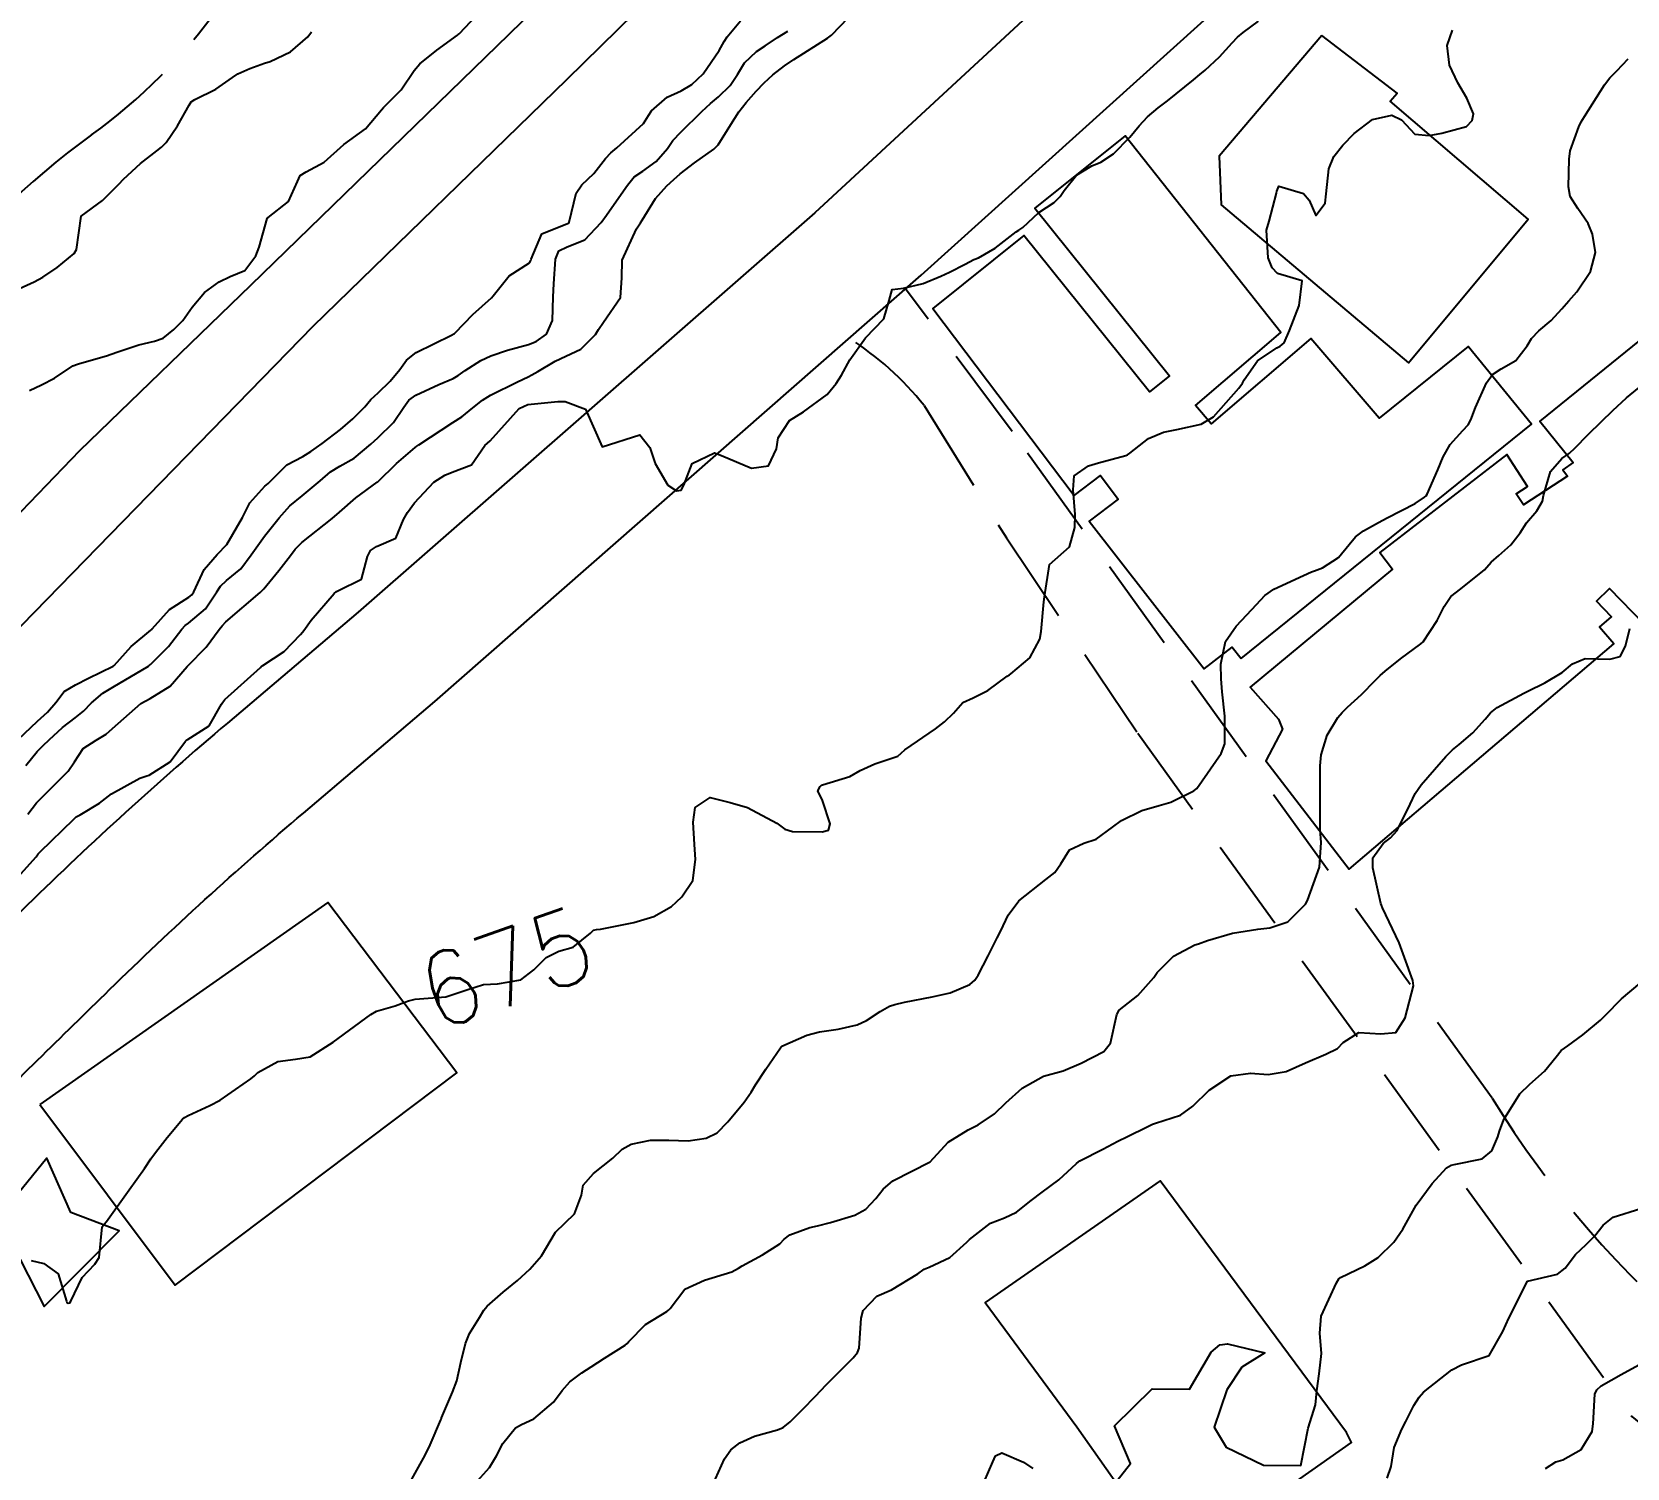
# Model space of a CAD drawing. Header units: metres. Extents: x 298520 to 308411, y 7433745 to 7450750.
# Drawn here: x 300612.4 to 300697.7, y 7446747.2 to 7446824 of the extents above; entities that cross this region are included whole.
import ezdxf
from ezdxf.enums import TextEntityAlignment as Align

# ---------------------------------------------------------------- set-up
doc = ezdxf.new("R2010")
doc.units = ezdxf.units.M
doc.header["$LTSCALE"] = 10
doc.linetypes.add('DASHED', pattern=[0.75, 0.5, -0.25])
for name, color, linetype in [('Cotas', 45, 'Continuous'), ('Curvas de Nivel 1m', 11, 'Continuous'), ('Curvas de Nivel 5m', 15, 'Continuous'), ('Edificações', 30, 'Continuous'), ('Linha Férrea', 251, 'TRACKS'), ('Vias Primárias', 230, 'Continuous'), ('Vias Secundárias', 230, 'DASHED')]:
    doc.layers.add(name, color=color, linetype=linetype)
doc.styles.add('Style-STANDARD', font='STANDARD.shx')
doc.linetypes.add('TRACKS', pattern='A,0.15,[130,ltypeshp.shx,S=0.25,R=0,X=0,Y=0],0.15', length=0.3)

msp = doc.modelspace()

# ---------------------------------------------------------------- linework, layer by layer
at = {"layer": 'Curvas de Nivel 1m', "flags": 128}
for points, elevation in [([(300611.688, 7446786.155), (300612.723, 7446787.135), (300613.258, 7446787.604), (300613.703, 7446788.13), (300614.147, 7446788.718), (300614.742, 7446789.075), (300615.441, 7446789.418), (300616.753, 7446790.062), (300616.809, 7446790.099), (300617.728, 7446791.127), (300618.782, 7446791.999), (300618.818, 7446792.034), (300618.848, 7446792.069), (300619.765, 7446793.088), (300620.8, 7446793.751), (300620.972, 7446793.878), (300621.072, 7446794.047), (300621.63, 7446795.233), (300622.324, 7446796.035), (300622.838, 7446796.58), (300623.673, 7446798.012), (300624.073, 7446798.796), (300624.87, 7446799.69), (300625.038, 7446799.832), (300625.202, 7446799.997), (300626.049, 7446800.824), (300626.892, 7446801.283), (300627.33, 7446801.54), (300627.926, 7446801.965), (300628.911, 7446802.717), (300629.575, 7446803.284), (300630.213, 7446803.937), (300630.536, 7446804.327), (300630.934, 7446804.686), (300631.565, 7446805.302), (300632.078, 7446805.919), (300632.445, 7446806.428), (300632.962, 7446806.835), (300634.847, 7446807.758), (300634.972, 7446807.831), (300635.003, 7446807.849), (300635.051, 7446807.879), (300635.987, 7446808.866), (300636.992, 7446809.765), (300637.074, 7446809.859), (300637.924, 7446810.931), (300639.02, 7446811.625), (300639.093, 7446811.758), (300639.106, 7446811.829), (300639.684, 7446813.176), (300641.042, 7446813.739), (300641.096, 7446813.756), (300641.129, 7446813.809), (300641.517, 7446815.346), (300641.815, 7446815.802), (300642.464, 7446816.404), (300643.084, 7446817.198), (300643.366, 7446817.509), (300643.685, 7446817.781), (300645.106, 7446819.077), (300645.37, 7446819.498), (300645.543, 7446819.756), (300646.379, 7446820.493), (300647.129, 7446820.831), (300647.7, 7446821.166), (300648.302, 7446821.723), (300649.156, 7446822.986), (300649.416, 7446823.452), (300649.577, 7446823.706), (300650.299, 7446824.572)], 671), ([(300611.82, 7446778.963), (300612.639, 7446779.87), (300612.748, 7446780.041), (300612.849, 7446780.147), (300614.661, 7446781.896), (300614.775, 7446782.006), (300614.991, 7446782.117), (300616.038, 7446782.738), (300616.674, 7446783.239), (300618.184, 7446784.077), (300618.559, 7446784.198), (300618.685, 7446784.242), (300619.804, 7446784.951), (300620.626, 7446786.051), (300620.663, 7446786.101), (300620.714, 7446786.135), (300621.883, 7446786.877), (300622.545, 7446788.032), (300622.619, 7446788.146), (300622.735, 7446788.279), (300624.634, 7446790.002), (300624.695, 7446790.059), (300624.755, 7446790.106), (300625.906, 7446790.848), (300626.78, 7446791.758), (300626.881, 7446791.879), (300626.96, 7446791.977), (300627.346, 7446792.529), (300628.576, 7446793.953), (300628.691, 7446794.065), (300628.805, 7446794.12), (300630.035, 7446794.718), (300630.362, 7446795.935), (300630.52, 7446796.249), (300630.838, 7446796.472), (300631.862, 7446796.901), (300632.278, 7446797.916), (300632.486, 7446798.285), (300632.862, 7446798.79), (300633.905, 7446799.895), (300634.484, 7446800.28), (300634.881, 7446800.445), (300635.919, 7446800.838), (300636.633, 7446801.863), (300636.77, 7446801.996), (300636.905, 7446802.111), (300638.468, 7446803.837), (300638.925, 7446804.047), (300640.534, 7446804.207), (300640.927, 7446804.211), (300642.004, 7446803.799), (300642.903, 7446801.79), (300644.91, 7446802.427), (300645.458, 7446801.754), (300645.743, 7446800.899), (300646.42, 7446799.745), (300646.87, 7446799.447), (300647.129, 7446799.479), (300647.274, 7446799.736), (300647.721, 7446800.901), (300648.899, 7446801.468), (300649.272, 7446801.331), (300650.887, 7446800.652), (300651.794, 7446800.776), (300652.213, 7446801.677), (300652.308, 7446802.277), (300652.918, 7446803.203), (300653.662, 7446803.659), (300654.932, 7446804.594), (300655.403, 7446805.17), (300655.695, 7446805.632), (300656.148, 7446806.435), (300656.973, 7446807.62), (300657.955, 7446808.638), (300658.236, 7446809.608), (300658.398, 7446810.21), (300659.003, 7446810.277), (300660.062, 7446810.53), (300661.013, 7446810.922), (300661.461, 7446811.121), (300662.301, 7446811.557), (300662.766, 7446811.812), (300663.026, 7446811.904), (300663.91, 7446812.416), (300665.041, 7446813.289), (300665.182, 7446813.378), (300665.391, 7446813.517), (300666.247, 7446814.312), (300667.056, 7446814.856), (300667.387, 7446815.17), (300667.608, 7446815.495), (300668.253, 7446816.311), (300669.083, 7446816.811), (300669.557, 7446817.001), (300670.241, 7446817.463), (300671.102, 7446818.352), (300671.604, 7446818.949), (300672.059, 7446819.441), (300672.631, 7446819.922), (300673.121, 7446820.284), (300674.511, 7446821.409), (300674.847, 7446821.695), (300675.141, 7446821.932), (300675.911, 7446822.633), (300676.581, 7446823.386), (300676.857, 7446823.692), (300677.168, 7446823.933), (300677.991, 7446824.556)], 674), ([(300612.194, 7446782.155), (300612.669, 7446782.766), (300614.028, 7446784.127), (300614.36, 7446784.451), (300614.695, 7446784.952), (300615.163, 7446785.659), (300615.852, 7446786.109), (300616.385, 7446786.435), (300616.719, 7446786.735), (300618.238, 7446788.077), (300618.736, 7446788.34), (300619.8, 7446789.001), (300620.716, 7446790.05), (300620.732, 7446790.071), (300620.754, 7446790.094), (300621.725, 7446791.084), (300622.429, 7446792.034), (300622.585, 7446792.232), (300622.787, 7446792.446), (300624.618, 7446794.003), (300624.713, 7446794.092), (300624.806, 7446794.196), (300625.625, 7446795.188), (300626.235, 7446795.986), (300626.497, 7446796.322), (300626.84, 7446796.681), (300628.459, 7446797.956), (300628.856, 7446798.292), (300629.732, 7446799.074), (300630.873, 7446799.9), (300630.887, 7446799.915), (300630.904, 7446799.93), (300631.907, 7446800.9), (300632.901, 7446801.756), (300632.986, 7446801.824), (300633.108, 7446801.907), (300634.915, 7446803.089), (300635.393, 7446803.401), (300635.989, 7446803.869), (300636.508, 7446804.283), (300636.93, 7446804.547), (300638.367, 7446805.269), (300638.94, 7446805.543), (300639.136, 7446805.633), (300639.464, 7446805.825), (300640.387, 7446806.38), (300640.955, 7446806.635), (300641.753, 7446807.01), (300642.54, 7446807.794), (300642.697, 7446808.072), (300642.98, 7446808.458), (300643.883, 7446809.777), (300643.96, 7446810.824), (300643.965, 7446811.776), (300644.729, 7446813.454), (300644.95, 7446813.761), (300645.044, 7446813.903), (300645.747, 7446815.063), (300646.353, 7446815.747), (300646.728, 7446816.083), (300647.073, 7446816.386), (300647.837, 7446816.973), (300648.873, 7446817.713), (300649.095, 7446817.936), (300649.778, 7446819.032), (300650.212, 7446819.699), (300650.608, 7446820.208), (300651.13, 7446820.813), (300651.569, 7446821.253), (300652.032, 7446821.681), (300652.655, 7446822.168), (300653.151, 7446822.492), (300654.941, 7446823.643), (300655.165, 7446823.804), (300656.068, 7446824.737)], 673), ([(300611.553, 7446810.162), (300612.529, 7446810.618), (300613.004, 7446810.861), (300613.767, 7446811.377), (300614.672, 7446812.124), (300614.799, 7446812.349), (300615.043, 7446814.12), (300616.196, 7446814.964), (300617.06, 7446815.832), (300617.31, 7446816.096), (300618.22, 7446816.939), (300619.086, 7446817.612), (300619.346, 7446817.81), (300619.585, 7446818.065), (300620.204, 7446818.957), (300620.818, 7446820.053), (300620.93, 7446820.237), (300621.118, 7446820.365), (300622.248, 7446820.912), (300623.136, 7446821.539), (300623.424, 7446821.732), (300624.063, 7446822.011), (300624.851, 7446822.298), (300625.147, 7446822.389), (300626.236, 7446822.905), (300627.16, 7446823.714), (300627.367, 7446823.977)], 669), ([(300612.09, 7446784.751), (300612.703, 7446785.498), (300613.026, 7446785.819), (300613.337, 7446786.134), (300614.053, 7446786.793), (300614.725, 7446787.313), (300615.176, 7446787.668), (300615.602, 7446788.111), (300616.216, 7446788.628), (300616.741, 7446788.945), (300618.643, 7446790.072), (300618.705, 7446790.12), (300618.754, 7446790.163), (300619.716, 7446791.113), (300620.435, 7446792.053), (300620.6, 7446792.237), (300620.786, 7446792.374), (300621.701, 7446793.134), (300622.302, 7446794.035), (300622.489, 7446794.352), (300622.812, 7446794.651), (300623.578, 7446795.262), (300624.144, 7446796.01), (300624.843, 7446797.017), (300625.286, 7446797.558), (300625.629, 7446797.992), (300626.208, 7446798.638), (300626.865, 7446799.175), (300627.821, 7446799.966), (300628.387, 7446800.451), (300628.885, 7446800.755), (300629.642, 7446801.192), (300630.527, 7446801.934), (300630.722, 7446802.114), (300630.906, 7446802.265), (300631.751, 7446803.085), (300632.305, 7446803.916), (300632.563, 7446804.279), (300632.933, 7446804.553), (300634.175, 7446805.131), (300634.939, 7446805.451), (300635.211, 7446805.607), (300635.583, 7446805.874), (300636.414, 7446806.402), (300636.955, 7446806.66), (300637.849, 7446806.957), (300638.964, 7446807.263), (300639.364, 7446807.429), (300639.931, 7446807.82), (300640.245, 7446808.552), (300640.274, 7446809.817), (300640.321, 7446810.499), (300640.405, 7446811.816), (300640.577, 7446812.265), (300641.03, 7446812.476), (300641.98, 7446812.854), (300642.85, 7446813.792), (300642.928, 7446813.908), (300643.046, 7446814.054), (300644.26, 7446815.772), (300644.613, 7446816.224), (300645.075, 7446816.535), (300645.796, 7446817.039), (300646.392, 7446817.747), (300646.679, 7446818.162), (300647.102, 7446818.615), (300648.224, 7446819.723), (300648.686, 7446820.15), (300649.125, 7446820.507), (300649.738, 7446821.1), (300650.135, 7446821.7), (300650.519, 7446822.326), (300651.155, 7446822.923), (300651.611, 7446823.233), (300652.282, 7446823.679), (300652.826, 7446824.014)], 672), ([(300632.458, 7446746.129), (300633.432, 7446747.892), (300633.699, 7446748.45), (300634.281, 7446749.782), (300634.312, 7446749.85), (300634.321, 7446749.88), (300634.906, 7446751.264), (300635.133, 7446751.872), (300635.347, 7446752.835), (300635.602, 7446753.867), (300635.806, 7446754.39), (300636.344, 7446755.255), (300636.573, 7446755.634), (300636.751, 7446755.856), (300637.607, 7446756.601), (300638.367, 7446757.232), (300639.037, 7446757.83), (300639.655, 7446758.55), (300640.403, 7446759.81), (300641.422, 7446760.791), (300641.788, 7446761.796), (300641.894, 7446762.33), (300642.434, 7446762.946), (300643.47, 7446763.775), (300643.975, 7446764.243), (300644.454, 7446764.517), (300645.482, 7446764.725), (300646.458, 7446764.726), (300647.501, 7446764.686), (300648.46, 7446764.841), (300649.048, 7446765.127), (300649.614, 7446765.703), (300650.484, 7446766.752), (300650.873, 7446767.302), (300651.094, 7446767.684), (300651.659, 7446768.521), (300652.433, 7446769.671), (300652.465, 7446769.719), (300652.514, 7446769.755), (300653.842, 7446770.338), (300654.526, 7446770.513), (300655.51, 7446770.654), (300656.532, 7446770.894), (300657.031, 7446771.119), (300657.771, 7446771.608), (300658.263, 7446771.885), (300658.547, 7446771.985), (300659.056, 7446772.101), (300660.551, 7446772.383), (300661.509, 7446772.604), (300662.558, 7446773.047), (300662.829, 7446773.278), (300663.01, 7446773.546), (300663.538, 7446774.58), (300664.023, 7446775.536), (300664.208, 7446775.923), (300664.605, 7446776.756), (300665.178, 7446777.522), (300666.625, 7446778.665), (300667.095, 7446779.029), (300667.416, 7446779.492), (300667.889, 7446780.243), (300668.65, 7446780.609), (300669.302, 7446780.822), (300670.188, 7446781.457), (300670.667, 7446781.815), (300671.752, 7446782.359), (300672.675, 7446782.617), (300673.297, 7446782.804), (300674.536, 7446783.411), (300674.623, 7446783.471), (300674.684, 7446783.529), (300675.999, 7446785.391), (300676.188, 7446785.911), (300676.192, 7446787.388), (300676.048, 7446788.693), (300675.995, 7446789.391), (300675.975, 7446790.181), (300676.23, 7446791.388), (300676.791, 7446792.21), (300677.368, 7446792.804), (300677.888, 7446793.369), (300678.325, 7446793.848), (300678.811, 7446794.189), (300680.388, 7446794.906), (300680.821, 7446795.111), (300680.98, 7446795.17), (300681.412, 7446795.324), (300682.271, 7446795.876), (300682.842, 7446796.572), (300683.174, 7446796.98), (300683.598, 7446797.303), (300684.408, 7446797.744), (300684.86, 7446798.003), (300686.369, 7446798.768), (300686.871, 7446799.1), (300686.956, 7446799.175), (300687.009, 7446799.259), (300687.576, 7446800.563), (300687.866, 7446801.25), (300688.237, 7446801.913), (300688.914, 7446802.663), (300689.193, 7446802.962), (300689.337, 7446803.234), (300689.592, 7446803.892), (300690.173, 7446805.222), (300690.502, 7446805.664), (300690.954, 7446805.968), (300691.747, 7446806.416), (300692.351, 7446807.196), (300692.591, 7446807.58), (300692.981, 7446807.991), (300693.631, 7446808.539), (300694.203, 7446809.178), (300694.583, 7446809.589), (300695.002, 7446810.081), (300695.736, 7446811.159), (300696.009, 7446812.174), (300695.846, 7446813.158), (300695.613, 7446813.726), (300695.057, 7446814.533), (300694.642, 7446815.174), (300694.556, 7446815.69), (300694.597, 7446817.175), (300694.652, 7446817.619), (300695.11, 7446818.902), (300695.243, 7446819.168), (300695.41, 7446819.459), (300696.485, 7446821.15), (300696.764, 7446821.52), (300697.144, 7446821.896), (300697.753, 7446822.535)], 676), ([(300636.24, 7446746.521), (300636.872, 7446747.229), (300637.259, 7446747.85), (300637.599, 7446748.511), (300638.276, 7446749.347), (300638.584, 7446749.529), (300639.244, 7446749.826), (300640.292, 7446750.729), (300640.76, 7446751.344), (300641.177, 7446751.801), (300641.815, 7446752.288), (300642.311, 7446752.611), (300643.027, 7446753.072), (300644.133, 7446753.772), (300644.242, 7446753.853), (300644.326, 7446753.959), (300645.219, 7446754.878), (300646.35, 7446755.564), (300646.455, 7446755.636), (300646.531, 7446755.738), (300647.325, 7446756.769), (300648.368, 7446757.247), (300649.838, 7446757.698), (300650.19, 7446757.879), (300650.378, 7446758.015), (300651.469, 7446758.597), (300652.396, 7446759.195), (300652.631, 7446759.436), (300652.926, 7446759.665), (300654.007, 7446760.054), (300654.408, 7446760.155), (300655.102, 7446760.332), (300656.414, 7446760.714), (300656.988, 7446761.044), (300657.524, 7446761.609), (300657.928, 7446762.105), (300658.433, 7446762.561), (300660.443, 7446763.57), (300661.402, 7446764.618), (300662.469, 7446765.283), (300662.652, 7446765.366), (300663.003, 7446765.545), (300663.875, 7446766.14), (300664.485, 7446766.722), (300665.347, 7446767.517), (300666.499, 7446768.146), (300667.553, 7446768.438), (300668.506, 7446768.838), (300669.718, 7446769.462), (300670.07, 7446769.906), (300670.414, 7446771.452), (300670.545, 7446771.685), (300671.529, 7446772.465), (300672.391, 7446773.432), (300672.458, 7446773.538), (300672.567, 7446773.699), (300673.438, 7446774.564), (300674.589, 7446775.162), (300674.772, 7446775.225), (300675.256, 7446775.4), (300676.597, 7446775.797), (300677.951, 7446776.015), (300678.6, 7446776.076), (300679.557, 7446776.396), (300680.506, 7446777.341), (300680.615, 7446777.543), (300681.248, 7446779.324), (300681.336, 7446780.64), (300681.281, 7446781.324), (300681.277, 7446782.724), (300681.286, 7446783.324), (300681.287, 7446784.734), (300681.341, 7446785.324), (300681.662, 7446786.377), (300682.223, 7446787.315), (300682.454, 7446787.594), (300682.739, 7446787.873), (300683.494, 7446788.554), (300684.231, 7446789.295), (300684.489, 7446789.56), (300684.761, 7446789.805), (300685.587, 7446790.461), (300686.674, 7446791.262), (300686.784, 7446791.373), (300687.548, 7446792.5), (300687.913, 7446793.249), (300688.263, 7446793.791), (300688.813, 7446794.2), (300690.071, 7446795.221), (300690.426, 7446795.619), (300690.834, 7446795.98), (300691.485, 7446796.562), (300691.976, 7446797.199), (300692.318, 7446797.735), (300692.865, 7446798.371), (300693.165, 7446798.892), (300693.229, 7446799.186), (300693.602, 7446800.467), (300694.208, 7446801.177), (300694.608, 7446801.462), (300694.901, 7446801.721), (300695.614, 7446802.458), (300696.32, 7446803.149), (300696.929, 7446803.726), (300697.659, 7446804.41), (300698.528, 7446805.124)], 677), ([(300648.798, 7446746.271), (300649.433, 7446747.702), (300649.782, 7446748.175), (300650.266, 7446748.544), (300651.044, 7446748.909), (300652.277, 7446749.243), (300652.58, 7446749.365), (300652.956, 7446749.663), (300653.608, 7446750.338), (300654.297, 7446751.039), (300654.881, 7446751.641), (300656.318, 7446753.09), (300656.558, 7446753.38), (300656.636, 7446753.617), (300656.752, 7446755.211), (300656.847, 7446755.615), (300657.58, 7446756.389), (300658.364, 7446756.724), (300659.771, 7446757.579), (300660.112, 7446757.839), (300660.379, 7446757.942), (300661.488, 7446758.457), (300662.39, 7446759.279), (300662.53, 7446759.41), (300662.69, 7446759.547), (300663.657, 7446760.285), (300664.409, 7446760.58), (300665.049, 7446760.885), (300665.842, 7446761.509), (300666.427, 7446761.956), (300667.322, 7446762.603), (300668.266, 7446763.482), (300668.359, 7446763.566), (300668.445, 7446763.615), (300669.67, 7446764.253), (300670.461, 7446764.672), (300670.993, 7446764.916), (300672.041, 7446765.434), (300672.323, 7446765.583), (300672.475, 7446765.633), (300673.823, 7446766.073), (300674.484, 7446766.543), (300675.347, 7446767.397), (300676.501, 7446768.172), (300677.561, 7446768.311), (300678.502, 7446768.235), (300679.459, 7446768.395), (300680.508, 7446768.86), (300681.596, 7446769.324), (300682.205, 7446769.627), (300682.522, 7446769.945), (300683.348, 7446770.484), (300684.53, 7446770.407), (300685.322, 7446770.488), (300685.832, 7446771.271), (300686.278, 7446772.982), (300686.242, 7446773.265), (300685.796, 7446774.493), (300685.515, 7446775.276), (300684.611, 7446777.157), (300684.556, 7446777.291), (300684.531, 7446777.373), (300684.097, 7446779.295), (300684.108, 7446779.828), (300684.652, 7446780.583), (300685.052, 7446780.889), (300685.41, 7446781.279), (300686.102, 7446782.693), (300686.372, 7446783.265), (300686.688, 7446783.721), (300687.398, 7446784.551), (300688.01, 7446785.247), (300688.362, 7446785.59), (300688.712, 7446785.877), (300689.449, 7446786.505), (300690.105, 7446787.226), (300690.394, 7446787.566), (300690.739, 7446787.866), (300692.181, 7446788.632), (300692.75, 7446788.912), (300692.937, 7446789.003), (300693.291, 7446789.185), (300694.216, 7446789.72), (300694.768, 7446790.187), (300695.447, 7446790.486), (300696.773, 7446790.448), (300697.33, 7446790.579), (300697.605, 7446791.132), (300697.84, 7446792.082)], 678), ([(300670.241, 7446746.292), (300671.145, 7446747.447), (300670.283, 7446749.46), (300672.303, 7446751.43), (300674.303, 7446751.41), (300675.46, 7446753.393), (300675.925, 7446753.79), (300676.33, 7446753.848), (300678.323, 7446753.36), (300677.101, 7446752.586), (300676.303, 7446751.38), (300675.614, 7446749.39), (300676.267, 7446748.316), (300678.253, 7446747.36), (300680.253, 7446747.34), (300680.647, 7446749.334), (300681.032, 7446750.589), (300681.108, 7446751.328), (300681.229, 7446752.243), (300681.348, 7446753.325), (300681.262, 7446754.403), (300681.341, 7446755.325), (300682.155, 7446757.098), (300682.286, 7446757.311), (300682.374, 7446757.385), (300683.669, 7446758.008), (300684.385, 7446758.459), (300685.219, 7446759.278), (300685.709, 7446759.965), (300686.423, 7446761.26), (300687.27, 7446762.416), (300688.033, 7446763.244), (300688.29, 7446763.397), (300688.446, 7446763.431), (300689.942, 7446763.734), (300690.457, 7446764.161), (300690.783, 7446764.901), (300690.874, 7446765.214), (300691.107, 7446765.839), (300691.956, 7446767.198), (300692.498, 7446767.722), (300693.27, 7446768.418), (300693.91, 7446769.176), (300694.177, 7446769.514), (300694.522, 7446769.775), (300695.329, 7446770.36), (300696.269, 7446771.144), (300696.546, 7446771.407), (300697.402, 7446772.284), (300698.384, 7446773.122)], 679), ([(300693.332, 7446747.179), (300693.888, 7446747.542), (300694.258, 7446747.643), (300695.239, 7446748.184), (300695.817, 7446749.155), (300695.871, 7446749.563), (300695.967, 7446751.153), (300696.08, 7446751.377), (300696.307, 7446751.593), (300697.381, 7446752.201), (300698.319, 7446752.717)], 681), ([(300663.318, 7446746.463), (300663.792, 7446747.535), (300663.929, 7446747.862), (300664.26, 7446748.009), (300665.434, 7446747.512), (300665.918, 7446747.173)], 679)]:
    msp.add_lwpolyline(points, dxfattribs=dict(at, elevation=elevation))
at = {"layer": 'Curvas de Nivel 5m', "flags": 128}
for points, elevation in [([(300612.281, 7446804.801), (300612.937, 7446805.112), (300613.621, 7446805.455), (300614.608, 7446806.123), (300614.856, 7446806.219), (300614.954, 7446806.242), (300616.41, 7446806.653), (300616.96, 7446806.847), (300618.13, 7446807.248), (300618.967, 7446807.444), (300619.435, 7446807.599), (300620.008, 7446808.06), (300620.483, 7446808.55), (300620.985, 7446809.264), (300621.634, 7446810.04), (300622.426, 7446810.604), (300623.006, 7446810.889), (300623.797, 7446811.226), (300624.381, 7446812.006), (300624.562, 7446812.47), (300624.994, 7446814), (300625.011, 7446814.032), (300625.043, 7446814.055), (300626.125, 7446814.916), (300626.612, 7446815.985), (300626.757, 7446816.293), (300627.071, 7446816.501), (300628.039, 7446817.005), (300629.093, 7446817.95), (300630.253, 7446818.786), (300631.112, 7446819.812), (300631.211, 7446819.929), (300632.164, 7446820.877), (300632.847, 7446821.904), (300633.147, 7446822.266), (300634.056, 7446822.989), (300635.162, 7446823.794), (300635.209, 7446823.833), (300635.259, 7446823.879), (300636.184, 7446824.859)], 670), ([(300612.375, 7446758.292), (300613.049, 7446758.14), (300613.815, 7446757.576), (300614.263, 7446756.121), (300614.285, 7446756.054), (300614.352, 7446756.014), (300614.435, 7446756.036), (300614.496, 7446756.119), (300615.099, 7446757.379), (300615.788, 7446758.106), (300616.019, 7446758.463), (300616.168, 7446760.102), (300616.271, 7446760.235), (300616.406, 7446760.377), (300617.617, 7446762.082), (300618.434, 7446763.219), (300618.78, 7446763.726), (300619.016, 7446764.064), (300619.639, 7446764.874), (300620.47, 7446765.852), (300620.577, 7446765.943), (300620.764, 7446766.047), (300621.932, 7446766.582), (300622.481, 7446766.874), (300624.127, 7446768.005), (300624.322, 7446768.176), (300624.498, 7446768.345), (300625.556, 7446768.94), (300626.509, 7446769.066), (300627.296, 7446769.188), (300628.523, 7446769.96), (300630.538, 7446771.455), (300630.846, 7446771.621), (300631.833, 7446771.917), (300632.354, 7446772.103), (300632.546, 7446772.184), (300632.906, 7446772.264), (300634.548, 7446772.383), (300635.663, 7446772.757), (300636.555, 7446773.053), (300637.314, 7446773.094), (300638.557, 7446773.295), (300639.243, 7446773.83), (300639.906, 7446774.487), (300640.578, 7446774.838), (300641.345, 7446775.038), (300642.273, 7446775.793), (300642.438, 7446775.948), (300642.595, 7446775.986), (300642.817, 7446776.009), (300644.599, 7446776.363), (300645.667, 7446776.685), (300646.608, 7446777.214), (300646.883, 7446777.465), (300647.154, 7446777.735), (300647.741, 7446778.609), (300647.893, 7446779.727), (300647.839, 7446780.534), (300647.767, 7446781.729), (300647.88, 7446782.519), (300648.676, 7446783.048), (300649.743, 7446782.774), (300650.671, 7446782.513), (300652.246, 7446781.674), (300652.658, 7446781.358), (300653.085, 7446781.235), (300654.656, 7446781.21), (300654.993, 7446781.301), (300655.087, 7446781.636), (300654.675, 7446782.889), (300654.434, 7446783.398), (300654.561, 7446783.642), (300654.624, 7446783.701), (300654.684, 7446783.722), (300656.146, 7446784.17), (300656.696, 7446784.483), (300657.474, 7446784.84), (300658.708, 7446785.252), (300658.886, 7446785.422), (300659.085, 7446785.594), (300660.724, 7446786.711), (300661.204, 7446787.09), (300661.691, 7446787.56), (300662.175, 7446788.119), (300662.741, 7446788.383), (300663.515, 7446788.773), (300664.558, 7446789.532), (300664.675, 7446789.61), (300664.755, 7446789.661), (300665.759, 7446790.519), (300666.293, 7446791.505), (300666.373, 7446791.918), (300666.508, 7446793.503), (300666.543, 7446793.765), (300666.823, 7446795.5), (300667.88, 7446796.446), (300668.162, 7446797.487), (300668.179, 7446798.168), (300668.076, 7446799.488), (300668.135, 7446800.236), (300668.892, 7446800.77), (300669.433, 7446800.934), (300670.901, 7446801.334), (300670.984, 7446801.367), (300671.115, 7446801.448), (300672.104, 7446802.245), (300672.914, 7446802.579), (300673.627, 7446802.711), (300674.919, 7446803.003), (300675.574, 7446803.4), (300676.938, 7446804.93), (300677.126, 7446805.193), (300677.224, 7446805.377), (300677.931, 7446806.398), (300678.969, 7446807.087), (300679.154, 7446807.174), (300679.36, 7446807.354), (300679.642, 7446808.012), (300680.161, 7446809.342), (300680.324, 7446810.658), (300679.01, 7446811.058), (300678.714, 7446811.363), (300678.498, 7446811.888), (300678.419, 7446813.366), (300678.56, 7446813.853), (300678.954, 7446815.361), (300678.971, 7446815.455), (300679.069, 7446815.735), (300680.398, 7446815.34), (300680.697, 7446814.973), (300681.051, 7446814.165), (300681.558, 7446814.825), (300681.598, 7446815.325), (300681.75, 7446816.657), (300682.019, 7446817.321), (300682.499, 7446817.916), (300683.105, 7446818.54), (300684.074, 7446819.296), (300685.115, 7446819.516), (300685.636, 7446819.275), (300686.346, 7446818.512), (300687.105, 7446818.436), (300687.791, 7446818.568), (300689.11, 7446818.92), (300689.416, 7446819.235), (300689.476, 7446819.594), (300689.125, 7446820.429), (300688.647, 7446821.245), (300688.197, 7446822.2), (300688.068, 7446823.251), (300688.353, 7446824.066)], 675), ([(300684.87, 7446746.66), (300685.085, 7446747.282), (300685.247, 7446748.296), (300685.643, 7446749.276), (300685.86, 7446749.693), (300686.292, 7446750.553), (300686.569, 7446750.996), (300686.807, 7446751.262), (300688.315, 7446752.457), (300688.832, 7446752.721), (300690.323, 7446753.22), (300691.043, 7446754.508), (300691.367, 7446755.205), (300692.373, 7446757.19), (300693.98, 7446757.571), (300694.38, 7446757.883), (300694.935, 7446758.617), (300695.5, 7446759.159), (300695.953, 7446759.601), (300696.409, 7446760.189), (300696.942, 7446760.615), (300698.422, 7446761.071)], 680)]:
    msp.add_lwpolyline(points, dxfattribs=dict(at, elevation=elevation))
at = {"layer": 'Edificações'}
for points in [[(300681.366, 7446823.785), (300675.882, 7446817.323), (300675.984, 7446814.737), (300686.001, 7446806.285), (300692.402, 7446813.959), (300685.021, 7446820.267), (300685.396, 7446820.706)], [(300677.06, 7446790.484), (300692.587, 7446803.002), (300689.199, 7446807.164), (300684.432, 7446803.32), (300680.779, 7446807.578), (300675.461, 7446803.016), (300674.618, 7446803.999), (300679.176, 7446807.909), (300670.857, 7446818.419), (300666.034, 7446814.543), (300673.231, 7446805.587), (300672.585, 7446805.069), (300672.159, 7446804.726), (300665.436, 7446813.092), (300660.572, 7446809.182), (300668.126, 7446799.195), (300669.537, 7446800.262), (300670.492, 7446798.999), (300668.928, 7446797.816), (300675.091, 7446789.925), (300676.576, 7446791.084)], [(300612.836, 7446766.636), (300620.075, 7446756.983), (300635.135, 7446768.324), (300628.238, 7446777.429)], [(300608.751, 7446759.764), (300607.827, 7446757.168), (300610.188, 7446756.327), (300611.006, 7446758.625), (300611.788, 7446758.346), (300613.063, 7446755.845), (300617.079, 7446759.875), (300614.491, 7446760.859), (300613.217, 7446763.774), (300609.59, 7446759.336)], [(300682.686, 7446749.108), (300672.726, 7446762.546), (300663.382, 7446756.058), (300668.285, 7446749.405), (300673.529, 7446741.945), (300682.961, 7446748.575)]]:
    msp.add_lwpolyline(points, close=True, dxfattribs=at)
msp.add_lwpolyline([(300699.938, 7446808.767), (300693.023, 7446803.17), (300694.816, 7446800.956), (300694.262, 7446800.558), (300694.507, 7446800.217), (300692.149, 7446798.685), (300691.767, 7446799.273), (300692.375, 7446799.668), (300691.266, 7446801.375), (300684.468, 7446796.14), (300685.153, 7446795.25), (300677.541, 7446788.949), (300679.06, 7446787.236), (300679.264, 7446786.699), (300678.377, 7446785.015), (300682.832, 7446779.218), (300696.982, 7446791.263), (300696.224, 7446792.155), (300696.859, 7446792.704), (300696.054, 7446793.535), (300696.758, 7446794.216), (300698.591, 7446792.322)], dxfattribs=at)
at = {"layer": 'Linha Férrea', "flags": 128}
for points in [[(298729.261, 7450749.95), (298734.809, 7450730.65), (298742.343, 7450703.451), (298750.119, 7450676.237), (298757.889, 7450649.199), (298765.189, 7450623.712), (298769.985, 7450606.424), (298776.494, 7450583.287), (298783.055, 7450560.248), (298788.164, 7450542.214), (298793.821, 7450521.584), (298798.125, 7450506.606), (298804.386, 7450484.418), (298809.295, 7450466.837), (298814.551, 7450448.858), (298819.559, 7450431.225), (298826.267, 7450408.649), (298831.926, 7450389.314), (298837.135, 7450370.779), (298842.092, 7450352.398), (298847.802, 7450331.823), (298852.149, 7450316.412), (298858.34, 7450294.769), (298862.969, 7450278.965), (298867.952, 7450260.088), (298870.924, 7450249.95), (298873.722, 7450238.982), (298878.355, 7450222.697), (298882.025, 7450210.358), (298885.603, 7450197.651), (298890.189, 7450181.049), (298894.637, 7450166.006), (298898.995, 7450149.812), (298904.361, 7450131.79), (298908.122, 7450117.709), (298911.93, 7450103.946), (298916.104, 7450089.039), (298920.554, 7450073.399), (298923.212, 7450064.319), (298926.468, 7450052.577), (298930.321, 7450038.956), (298934.723, 7450023.223), (298938.252, 7450011.622), (298941.509, 7449999.193), (298944.399, 7449989.651), (298947.701, 7449977.682), (298952.335, 7449961.49), (298956.967, 7449946.581), (298961.92, 7449929.017), (298965.909, 7449915.258), (298970.082, 7449900.905), (298973.936, 7449887.787), (298977.788, 7449874.853), (298981.549, 7449862.469), (298986.366, 7449847.197), (298989.852, 7449836.37), (298994.575, 7449822.337), (298999.437, 7449807.292), (299004.068, 7449794.269), (299008.7, 7449781.657), (299013.057, 7449770.328), (299018.285, 7449757.718), (299022.322, 7449748.037), (299026.817, 7449737.63), (299031.861, 7449726.852), (299036.814, 7449716.896), (299043.096, 7449705.205), (299047.821, 7449696.534), (299054.335, 7449685.572), (299060.664, 7449675.852), (299069.469, 7449663.104), (299077.541, 7449652.872), (299085.429, 7449643.336), (299089.832, 7449637.784), (299098.728, 7449628.561), (299107.993, 7449618.793), (299117.442, 7449610.031), (299127.077, 7449601.223), (299138.453, 7449591.782), (299150.409, 7449582.651), (299162.779, 7449573.982), (299174.004, 7449567.002), (299185.962, 7449560.295), (299199.698, 7449553.222), (299213.253, 7449547.024), (299227.033, 7449541.5), (299241.999, 7449536.525), (299258.424, 7449531.831), (299277.224, 7449527.814), (299295.935, 7449525.032), (299311.589, 7449523.57), (299326.876, 7449522.883), (299340.975, 7449522.747), (299353.572, 7449523.111), (299369.274, 7449524.069), (299382.826, 7449525.211), (299396.609, 7449526.717), (299414.178, 7449529.501), (299430.969, 7449532.603), (299440.142, 7449534.839), (299451.094, 7449537.487), (299469.666, 7449542.917), (299486.963, 7449547.755), (299510.376, 7449554.83), (299531.414, 7449561.037), (299544.903, 7449564.894), (299559.186, 7449569.068), (299590.197, 7449576.665), (299616.417, 7449582.259), (299645.03, 7449585.805), (299675.251, 7449587.635), (299705.522, 7449586.259), (299732.882, 7449582.825), (299762.581, 7449576.088), (299791.888, 7449566.944), (299816.217, 7449556.896), (299840.774, 7449544.781), (299859.676, 7449534.387), (299878.529, 7449521.308), (299897.376, 7449507.135), (299919.538, 7449486.991), (299927.658, 7449478.626), (299947.133, 7449456.962), (299961.499, 7449437.961), (299971.137, 7449424.784), (299981.869, 7449408.322), (299997.595, 7449383.682), (300016.228, 7449354.96), (300035.864, 7449324.687), (300055.136, 7449295.587), (300073.232, 7449268.397), (300085.868, 7449249.95), (300089.501, 7449244.778), (300101.211, 7449227.647), (300111.197, 7449214.14), (300124.752, 7449194.736), (300135.909, 7449179.759), (300148.296, 7449162.129), (300160.805, 7449144.566), (300173.129, 7449128.481), (300185.523, 7449112.088), (300198.402, 7449095.758), (300207.462, 7449083.98), (300220.094, 7449068.515), (300233.468, 7449051.744), (300246.778, 7449035.349), (300263.478, 7449015.076), (300277.526, 7448998.444), (300292.814, 7448981.501), (300306.688, 7448964.856), (300324.623, 7448944.393), (300340.398, 7448926.517), (300357.9, 7448907.843), (300372.755, 7448891.817), (300392.041, 7448871.054), (300410.717, 7448852.066), (300427.475, 7448834.137), (300439.245, 7448822.858), (300454.898, 7448806.525), (300473.448, 7448788.164), (300493.111, 7448768.808), (300511.705, 7448749.95), (300518.198, 7448743.612), (300525.672, 7448735.984), (300530.889, 7448730.361), (300538.141, 7448723.284), (300543.771, 7448717.624), (300548.924, 7448711.903), (300554.778, 7448706.093), (300562.444, 7448698.573), (300570.483, 7448690.198), (300580.06, 7448680.508), (300590.013, 7448670.628), (300599.102, 7448661.391), (300608.565, 7448651.702), (300616.68, 7448643.32), (300625.581, 7448633.859), (300633.62, 7448625.859), (300641.21, 7448617.858), (300649.582, 7448609.897), (300659.386, 7448599.72), (300667.387, 7448591.231), (300676.098, 7448582.784), (300683.871, 7448574.669), (300691.725, 7448567.153), (300703.33, 7448554.876), (300711.744, 7448546.351), (300718.093, 7448539.767), (300726.506, 7448530.983), (300733.153, 7448523.695), (300741.152, 7448514.418), (300747.426, 7448507.242), (300750.054, 7448504.018), (300758.169, 7448493.99), (300764.854, 7448485.238), (300772.251, 7448475.55), (300781.114, 7448462.855), (300788.178, 7448452.147), (300795.99, 7448439.115), (300802.712, 7448427.661), (300809.137, 7448414.665), (300814.959, 7448402.42), (300819.763, 7448391.601), (300824.722, 7448378.533), (300829.079, 7448366.59), (300833.249, 7448353.858), (300836.592, 7448342.438), (300839.822, 7448330.572), (300842.678, 7448317.912), (300845.758, 7448304.202), (300848.387, 7448291.169), (300849.927, 7448279.903), (300851.843, 7448266.756), (300852.632, 7448254.174), (300852.974, 7448249.95), (300853.718, 7448237.64), (300853.896, 7448226.066), (300854.164, 7448215.145), (300853.836, 7448203.832), (300853.598, 7448192.905), (300852.795, 7448182.25), (300851.991, 7448170.79), (300850.801, 7448159.302), (300849.223, 7448146.768), (300848.151, 7448135.486), (300846.96, 7448124.114), (300845.442, 7448113.546), (300844.222, 7448102.204), (300842.288, 7448090.385), (300840.978, 7448078.33), (300839.608, 7448068.386), (300838.209, 7448056.39), (300836.541, 7448045.166), (300835.023, 7448032.665), (300833.535, 7448020.341), (300832.284, 7448009.205), (300831.094, 7447998.637), (300829.874, 7447985.926), (300828.432, 7447973.713), (300826.546, 7447955.639), (300825.162, 7447943.391), (300824.986, 7447942.247), (300823.836, 7447930.96), (300822.657, 7447919.829), (300821.593, 7447909.075), (300820.243, 7447895.408), (300819.533, 7447885.934), (300818.679, 7447872.07), (300818.298, 7447858.799), (300817.927, 7447851.916), (300817.786, 7447841.862), (300817.933, 7447833.489), (300818.516, 7447815.843), (300820.361, 7447795.876), (300822.449, 7447776.733), (300825.922, 7447758.996), (300827.722, 7447750.217), (300828.687, 7447743.229), (300830.467, 7447731.539), (300833.751, 7447711.152), (300838.977, 7447681.969), (300842.161, 7447664.851), (300846.249, 7447643.566), (300856.898, 7447587.933), (300861.3, 7447564.706), (300863.731, 7447552.015), (300867.081, 7447534.8), (300870.251, 7447518.153), (300879.139, 7447471.406), (300882.717, 7447452.426), (300886.196, 7447433.436), (300890.621, 7447408.952), (300893.065, 7447393.996), (300894.895, 7447382.534), (300896.018, 7447374.923), (300897.056, 7447367.88), (300898.671, 7447355.202), (300899.884, 7447344.173), (300901.155, 7447328.57), (300902.425, 7447306.17), (300902.632, 7447290.927), (300902.643, 7447274.906), (300901.209, 7447249.806), (300899.894, 7447235.454), (300897.424, 7447214.973), (300896.24, 7447207.108, -0.017609), (300893.245, 7447191.067), (300890.79, 7447180.008), (300886.347, 7447162.337), (300883.122, 7447151.267), (300877.521, 7447133.871), (300873.858, 7447123.752), (300865.532, 7447103.056), (300859.822, 7447090.388), (300850.503, 7447071.406), (300846.315, 7447063.106), (300836.805, 7447045.834), (300827.664, 7447031.197), (300815.395, 7447013.014), (300803.069, 7446996.228), (300792.968, 7446983.245), (300781.446, 7446969.292), (300759.63, 7446945.435), (300748.36, 7446933.669), (300737.301, 7446922.447), (300720.178, 7446905.644), (300707.821, 7446893.561), (300697.057, 7446883.028), (300686.376, 7446872.224), (300676.506, 7446862.329), (300660.145, 7446845.845), (300651.989, 7446837.638), (300637.917, 7446823.835), (300624.102, 7446810.419), (300614.955, 7446801.573), (300610.107, 7446796.538), (300599.124, 7446785.64, 0.017844), (300588.776, 7446774.611), (300582.973, 7446768.596), (300572.807, 7446757.15), (300570.635, 7446754.423, -0.018804), (300566.868, 7446749.902, -0.021463), (300565.197, 7446747.771, 0.014089), (300560.744, 7446742.236), (300556.818, 7446737.065), (300549.018, 7446726.402), (300544.903, 7446720.152), (300542.989, 7446717.435), (300540.702, 7446714.014), (300534.516, 7446704.131), (300528.813, 7446694.775), (300525.37, 7446688.688), (300519.775, 7446678.443, 0.017217), (300513.559, 7446666.068), (300510.115, 7446659.471), (300505.35, 7446648.44), (300501.39, 7446638.953, 0.017957), (300498.447, 7446631.125), (300492.383, 7446614.647), (300488.086, 7446600.958), (300484.889, 7446590.082), (300482.448, 7446580.533), (300479.028, 7446566.174), (300474.999, 7446546.195), (300472.245, 7446530.076), (300469.723, 7446510.133), (300467.649, 7446494.09), (300465.343, 7446472.628), (300462.509, 7446448.283), (300460.589, 7446427.75), (300458.173, 7446403.459), (300455.716, 7446377.743), (300453.679, 7446357.578), (300451.179, 7446331.957), (300448.408, 7446302.907), (300446.096, 7446278.461), (300443.948, 7446255.986), (300443.327, 7446249.95), (300441.921, 7446236.026), (300439.714, 7446214.959), (300437.145, 7446189.663), (300434.772, 7446164.489), (300432.986, 7446145.942), (300427.675, 7446092.019), (300425.457, 7446069.071), (300422.052, 7446034.05), (300420.454, 7446017.74), (300416.946, 7445981.751), (300414.159, 7445952.95), (300410.686, 7445916.311), (300408.437, 7445891.812), (300405.718, 7445868.171), (300403.766, 7445842.739), (300401.654, 7445818.651), (300400.337, 7445806.143), (300399.876, 7445801.282), (300399.266, 7445794.558)], [(298905.363, 7450145.031), (298910.207, 7450124.873), (298915.002, 7450108.012), (298921.739, 7450085.266), (298926.98, 7450064.83), (298931.003, 7450051.742), (298934.224, 7450039.953), (298937.65, 7450027.983), (298940.458, 7450017.786), (298943.206, 7450008.624), (298945.866, 7449998.811), (298948.85, 7449988.084), (298952.218, 7449977.183), (298954.849, 7449967.637), (298957.892, 7449956.733), (298961.763, 7449943.848), (298964.896, 7449932.558), (298968.973, 7449920.293), (298972.372, 7449908.382), (298975.8, 7449896.208), (298979.287, 7449884.682), (298982.035, 7449875.079), (298985.463, 7449863.464), (298988.891, 7449853.475), (298994.252, 7449836.792), (298999.642, 7449820.007), (299004.122, 7449806.223), (299009.577, 7449791.55), (299017.072, 7449771.922), (299023.852, 7449755.78), (299031.351, 7449735.099), (299042.615, 7449714.768), (299049.157, 7449702.257), (299057.947, 7449687.795), (299067.128, 7449674.025), (299074.388, 7449663.764), (299083.266, 7449652.271), (299093.226, 7449640.21), (299104.865, 7449628.3), (299116.059, 7449616.929), (299127.188, 7449606.965), (299134.846, 7449600.398), (299146.061, 7449590.999), (299159.8, 7449581.134), (299172.881, 7449572.672), (299188.754, 7449563.553), (299203.487, 7449555.781), (299219.692, 7449548.782), (299229.285, 7449544.979), (299249.695, 7449538.196), (299264.418, 7449534.22), (299286.841, 7449530.183), (299305.276, 7449527.832), (299319.472, 7449527.113), (299340.209, 7449526.73), (299362.575, 7449527.496), (299380.335, 7449528.889), (299402.027, 7449531.43), (299418.393, 7449534.55), (299439.271, 7449538.773), (299455.546, 7449542.61), (299468.219, 7449546.447), (299486.071, 7449551.679), (299502.678, 7449556.429), (299521.873, 7449562.476), (299544.903, 7449569.511), (299558.765, 7449572.874), (299572.65, 7449576.475), (299589.389, 7449580.647), (299603.615, 7449583.903), (299623.713, 7449587.445), (299640.449, 7449589.67), (299657.813, 7449590.983), (299675.925, 7449591.554), (299694.255, 7449591.042), (299708.541, 7449590.126), (299722.182, 7449588.244), (299738.919, 7449585.56), (299759.653, 7449580.821), (299775.25, 7449576.474), (299786.436, 7449572.94), (299797.015, 7449569.282), (299807.003, 7449565.52), (299816.424, 7449561.561), (299823.596, 7449557.979), (299834.148, 7449553.022), (299842.943, 7449548.641), (299850.946, 7449544.045), (299857.58, 7449540.07), (299867.592, 7449534.039), (299879.685, 7449526.144), (299888.765, 7449519.647), (299901.686, 7449509.708), (299911.305, 7449500.703), (299920.635, 7449492.515), (299928.708, 7449484.626), (299935.814, 7449476.733), (299943.925, 7449467.258), (299951.104, 7449459.003), (299957.671, 7449450.784), (299963.484, 7449442.67), (299970.77, 7449432.303), (299976.475, 7449423.904), (299982.432, 7449414.862), (299988.891, 7449404.85), (299995.852, 7449394.443), (300002.312, 7449383.928), (300010.887, 7449370.223), (300018.781, 7449358.239), (300026.569, 7449345.892), (300033.388, 7449335.88), (300041.176, 7449324.037), (300049.358, 7449311.838), (300057.288, 7449299.745), (300065.47, 7449287.364), (300073.508, 7449275.701), (300081.011, 7449264.541), (300090.196, 7449251.298), (300091.164, 7449249.95), (300100.525, 7449236.167), (300109.403, 7449223.951), (300117.162, 7449213.187), (300127.336, 7449198.457), (300139.6, 7449181.446), (300149.952, 7449166.72), (300159.813, 7449153.466), (300168.75, 7449141.382), (300179.779, 7449126.346), (300190.932, 7449112.414), (300203.876, 7449095.222), (300217.308, 7449078.587), (300230.374, 7449062.005), (300242.887, 7449046.162), (300256.877, 7449029.774), (300272.777, 7449010.921), (300288.309, 7448992.868), (300306.303, 7448971.97), (300322.512, 7448953.54), (300337.055, 7448937.024), (300349.196, 7448923.521), (300363.433, 7448907.803), (300372.178, 7448898.27), (300387.649, 7448881.624), (300402.322, 7448866.086), (300417.298, 7448851.105), (300428.763, 7448838.962), (300440.716, 7448827.379), (300454.398, 7448813.148), (300467.461, 7448800.639), (300481.638, 7448785.533), (300502.227, 7448765.254), (300514.06, 7448753.852), (300517.826, 7448749.95), (300528.275, 7448738.976), (300540.783, 7448726.333), (300551.364, 7448715.261), (300568.358, 7448698.083), (300580.431, 7448686.447), (300591.073, 7448675.242), (300605.822, 7448659.996), (300619.827, 7448645.871), (300631.531, 7448633.85), (300641.93, 7448623.388), (300651.196, 7448614.132), (300663.21, 7448601.736), (300675.654, 7448588.967), (300686.366, 7448579.136), (300697.132, 7448567.001), (300714.307, 7448549.82), (300728.065, 7448535.254), (300742.189, 7448519.954), (300754.02, 7448506), (300763.608, 7448493.67), (300772.134, 7448482.969), (300781.594, 7448469.905), (300789.873, 7448457.453), (300798.087, 7448444.138), (300806.367, 7448430.378), (300809.353, 7448423.731), (300815.826, 7448410.715), (300822.176, 7448396.83), (300827.777, 7448382.459), (300832.26, 7448369.325), (300838.297, 7448352.647), (300842.655, 7448335.903), (300846.951, 7448318.72), (300850.061, 7448305.153), (300853.485, 7448286.05), (300855.912, 7448269.922), (300857.341, 7448249.95), (300858.33, 7448231.606), (300857.942, 7448206.205), (300856.925, 7448178.368), (300854.333, 7448156.855), (300851.333, 7448129.708), (300849.095, 7448108.502), (300845.739, 7448085.317), (300843.044, 7448064.17), (300840.396, 7448043.097), (300838.567, 7448030.951), (300837.041, 7448016.016), (300835.11, 7447994.958), (300832.975, 7447975.28), (300830.738, 7447953.623), (300829.108, 7447937.188), (300828.366, 7447933.435), (300827.045, 7447924.743), (300825.629, 7447910.191), (300824.268, 7447895.589), (300822.966, 7447881.617), (300821.953, 7447863.074), (300821.73, 7447846.352), (300821.738, 7447838.346), (300822.298, 7447822.796), (300823.264, 7447806.625), (300824.128, 7447792.391), (300826.211, 7447777.691), (300829.715, 7447760.435), (300831.501, 7447751.07), (300833.495, 7447738.255), (300836.415, 7447720.056), (300862.711, 7447579.549), (300879.787, 7447489.912), (300882.904, 7447473.371), (300886.736, 7447453.399), (300891.84, 7447425.61), (300894.824, 7447408.419), (300897.501, 7447392.308), (300900.259, 7447374.699), (300902.627, 7447356.768), (300903.989, 7447344.999), (300904.86, 7447335.88), (300905.847, 7447322.28), (300906.291, 7447313.022), (300906.573, 7447308.418), (300906.759, 7447298.893), (300906.88, 7447292.725, -0.006984), (300906.844, 7447284.829), (300906.695, 7447276.838), (300906.36, 7447267.883), (300905.744, 7447256.667), (300905.23, 7447249.95), (300904.292, 7447239.525), (300903.012, 7447227.25), (300901.034, 7447212.309), (300899.543, 7447202.921, -0.011988), (300897.909, 7447194.02), (300894.997, 7447180.769), (300891.356, 7447165.387), (300887.457, 7447151.115), (300883.301, 7447137.652), (300876.75, 7447119.219), (300874.099, 7447111.988), (300871.749, 7447106.138, -0.018309), (300868.914, 7447099.764, 0.011681), (300865.826, 7447093.061), (300860.469, 7447081.825), (300851.72, 7447064.422), (300846.208, 7447053.937), (300843.033, 7447048.479), (300836.89, 7447038.137), (300827.206, 7447022.921), (300821.11, 7447014.014), (300814.857, 7447005.089), (300809.628, 7446998.099), (300801.236, 7446986.884), (300791.122, 7446974.407), (300781.425, 7446962.969), (300774.943, 7446955.767), (300762.88, 7446942.762), (300751.299, 7446930.933), (300734.873, 7446914.565), (300727.949, 7446907.628), (300717.868, 7446897.443), (300705.6, 7446885.783), (300698.716, 7446879.048), (300668.127, 7446848.06), (300640.994, 7446821.407), (300627.442, 7446808.23), (300610.345, 7446790.697), (300597.443, 7446778.155), (300592.334, 7446772.486), (300571.229, 7446748.595), (300567.705, 7446744.65), (300564.743, 7446740.8), (300562.62, 7446737.769), (300551.356, 7446722.391), (300544.903, 7446712.981), (300541.869, 7446707.917), (300539.497, 7446704.103, 0.003437), (300530.37, 7446689.205, 0.010632), (300522.744, 7446675.931, 0.016565), (300518.05, 7446666.625, -0.011698), (300511.771, 7446653.868, 0.029635), (300510.132, 7446650.211), (300505.481, 7446638.898), (300500.314, 7446625.471), (300492.316, 7446601.197), (300488.229, 7446587.047), (300485.297, 7446575.185), (300482.347, 7446562.473), (300481.087, 7446556.089, 0.004599), (300479.148, 7446545.763), (300476.443, 7446530.265), (300474.645, 7446518.085), (300472.755, 7446502.987), (300471.297, 7446490.618), (300469.17, 7446472.092), (300467.901, 7446459.793), (300466.767, 7446449.806), (300465.445, 7446435.701), (300463.191, 7446412.592), (300462.659, 7446405.266), (300461.606, 7446397.228), (300459.608, 7446375.419), (300458.167, 7446361.3), (300456.938, 7446349.283), (300454.601, 7446324.341), (300452.383, 7446301.27), (300450.408, 7446280.731), (300448.612, 7446261.944), (300447.444, 7446249.79), (300445.943, 7446235.321), (300443.682, 7446213.965), (300443.009, 7446207.561), (300441.275, 7446189.511), (300439.198, 7446168.049), (300436.473, 7446140.607), (300434.029, 7446115.856), (300431.015, 7446085.098), (300427.797, 7446052.837), (300425.199, 7446025.415), (300423.636, 7446009.727), (300422.457, 7445994.573), (300421.615, 7445989.53), (300419.286, 7445963.664), (300415.807, 7445928.192), (300414.69, 7445917.527), (300413.782, 7445904.921), (300412.247, 7445888.391), (300411.949, 7445886.157), (300411.266, 7445881.618), (300410.692, 7445876.189), (300409.038, 7445857.286), (300407.606, 7445838.578), (300405.212, 7445812.517), (300404.532, 7445804.524), (300403.437, 7445794.141)]]:
    msp.add_lwpolyline(points, format="xyb", dxfattribs=at)
at = {"layer": 'Vias Primárias'}
for points in [[(300865.516, 7447058.343), (300853.259, 7447039.095), (300842.598, 7447023.315), (300832.213, 7447008.178), (300824.364, 7446997.126), (300799.287, 7446964.975, -0.031955), (300784.454, 7446948.277), (300773.001, 7446936.238), (300742.295, 7446904.131), (300726.31, 7446887.624), (300710.469, 7446870.743), (300694.616, 7446853.872), (300675.296, 7446833.764), (300654.274, 7446814.301), (300629.849, 7446792.946), (300622.863, 7446787.024, 0.017672), (300612.162, 7446777.283, 0.001604), (300604.458, 7446769.707, 0.027938), (300589.109, 7446752.717, -0.064013), (300586.187, 7446749.72), (300575.852, 7446736.444)], [(300591.195, 7446745.572, 0.022366), (300594.012, 7446748.761, -0.027938), (300608.89, 7446765.23, -0.001604), (300616.565, 7446772.777, -0.017672), (300626.937, 7446782.218), (300633.959, 7446788.171), (300659.958, 7446810.978), (300679.944, 7446829.002), (300699.551, 7446848.706), (300715.791, 7446865.602), (300731.836, 7446882.378), (300747.521, 7446899.017), (300777.559, 7446931.89), (300780.304, 7446934.775)]]:
    msp.add_lwpolyline(points, format="xyb", dxfattribs=at)
at = {"layer": 'Vias Secundárias'}
for points in [[(300550.284, 7446745.104, 0.166856), (300555.264, 7446748.431), (300562.973, 7446757.559), (300575.33, 7446772.476, -0.034801), (300586.028, 7446783.702, 0.06566), (300591.772, 7446790.523), (300602.781, 7446804.474), (300606.533, 7446809.521, -0.076672), (300615.602, 7446818.465, 0.081082), (300622.43, 7446825.318, -0.090786), (300630.472, 7446833.084, 0.081912), (300648.057, 7446849.477), (300658.56, 7446859.807)], [(300656.107, 7446807.6, -0.081657), (300660.116, 7446803.995), (300664.512, 7446796.92), (300671.539, 7446786.478), (300697.947, 7446749.95), (300699.402, 7446748.756, 0.427023), (300705.378, 7446748.835), (300708.518, 7446750.659), (300732.555, 7446765.237), (300730.798, 7446767.99), (300726.677, 7446765.133), (300708.383, 7446753.445, -0.326969), (300701.837, 7446753.861, -0.080705), (300690.477, 7446766.965), (300664.818, 7446802.609), (300659.116, 7446810.24)]]:
    msp.add_lwpolyline(points, format="xyb", dxfattribs=at)

# ---------------------------------------------------------------- texts
at = {"layer": 'Cotas', "style": 'Style-STANDARD'}
msp.add_text('675', height=4, rotation=19.3516, dxfattribs=at).set_placement((300637.759, 7446773.935, 675), align=Align.MIDDLE_CENTER)

doc.saveas('drawing.dxf')
